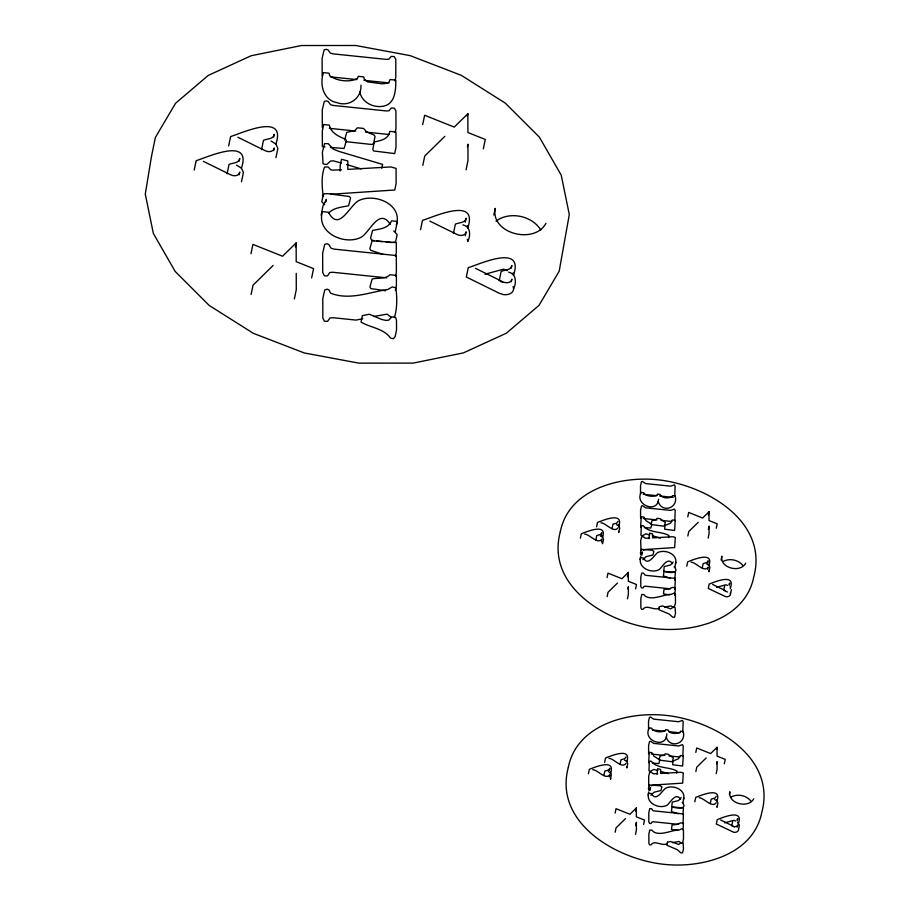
<?xml version="1.0" encoding="UTF-8"?>
<svg xmlns="http://www.w3.org/2000/svg" width="910" height="910" viewBox="0 0 910 910"><rect width="100%" height="100%" fill="white"/><g stroke="black" fill="none" stroke-linecap="round" stroke-linejoin="round"><path stroke-width="1.36" d="M194.217 170.011L196.15 160.661C206.445 157.703 252.354 135.965 241.434 168.179L243.402 172.479L241.469 181.829M228.672 145.896L230.605 136.546C240.9 133.588 286.809 111.839 275.889 144.064L277.857 148.353L275.923 157.703M227.09 173.787L229.024 164.437C232.437 162.742 239.148 163.459 239.751 158.454L239.194 161.127M239.228 174.777L239.785 172.104C239.171 176.335 233.472 176.449 230.469 174.686L203.43 161.366M261.545 149.672L263.479 140.322C266.892 138.627 273.603 139.332 274.206 134.339L273.648 137.012M250.978 253.754L252.923 244.403L282.544 256.233L296.148 242.89L296.205 261.682L313.575 268.621L311.629 277.971M273.683 150.65L274.24 147.977C273.626 152.22 267.927 152.323 264.924 150.571L237.885 137.239M251.092 294.51L253.037 285.171L273.114 265.481M295.329 246.894L296.148 242.89M294.351 298.992L296.285 289.642L296.239 273.353M321.128 215.204L323.073 205.58L326.349 199.426L325.814 201.997M344.651 140.094L346.721 132.371L354.82 130.596L357.402 127.798L363.556 128.435L366.798 132.007L374.249 135.112L375.011 136.591L373.68 143.018L372.361 144.542L345.607 141.641M359.666 91.591C361.714 102.568 373.783 108.404 384.065 106.038C395.361 103.421 395.793 89.51 395.839 80.114L390.003 79.511L389.218 81.809L387.421 83.231L381.961 83.822L367.549 81.877L364.262 79.113L363.727 76.895L358.21 76.326L357.528 78.397C350.123 82.719 336.359 81.058 329.693 75.632L329.067 73.198L323.505 72.618C319.364 84.186 323.221 100.168 336.927 102.625C349.065 107.153 361.634 98.314 360.997 85.153M395.031 80.922L395.827 77.066L395.782 59.343L394.189 56.545L391.209 56.431L388.832 59.195L386.136 59.366L333.094 53.872L330.387 53.133L327.998 49.879L326.201 49.322L324.165 49.845L322.117 58.285L322.163 76.008M381.813 168.27L382.621 164.414L338.929 151.39L333.151 149.058L328.18 143.621L324.529 143.632L322.379 152.186L323.073 163.868L326.656 164.619L330.455 161.104L333.31 160.843L341.341 163.004M395.167 132.496L395.975 128.64L395.918 110.918L394.326 108.119L391.357 108.006L388.979 110.77L386.284 110.94L333.242 105.446L330.535 104.707L328.146 101.454L326.337 100.896L324.301 101.419L322.265 109.871L322.311 127.582M396.316 224.941C403.119 204.136 374.112 192.579 358.324 200.814C349.008 206.49 338.827 232.152 328.51 212.246L322.47 211.62C315.759 232.767 345.356 246.28 361.873 236.839C370.029 231.311 379.504 207.48 390.231 224.315M395.52 256.381L396.316 252.514L396.294 242.629L372.133 240.74L369.847 248.68L370.723 250.33L382.939 254.288M422.695 124.613L424.629 115.263L454.261 127.093L467.865 113.75L467.911 132.541L485.28 139.48L483.346 148.831M395.577 276.128L396.373 272.272L396.328 255.562L334.061 249.112L331.092 248.248L328.738 244.392L326.849 243.743L324.699 244.369L322.663 253.23L322.72 272.488L324.335 275.798L327.475 275.923L329.818 272.511L332.776 272.261L386.739 277.846M395.338 290.438L396.407 285.285L396.385 275.389L389.969 274.729C385.26 279.438 378.014 277.539 372.156 278.995L369.949 286.9L370.916 288.595L385.59 290.745M422.809 165.381L424.742 156.031L444.831 136.341M420.557 229.707L422.502 220.356C432.796 217.399 478.694 195.661 467.786 227.875L467.296 225.589M467.308 116.423L467.865 113.75M467.399 146.885L467.945 144.212L467.99 160.513L466.057 169.863M453.442 233.483L455.375 224.133C458.788 222.438 465.499 223.155 466.102 218.15L465.272 222.165M465.306 235.804L466.136 231.8C465.522 236.031 459.823 236.145 456.82 234.382L429.782 221.062M493.823 215.044L495.211 208.367C490.422 233.79 534.659 244.801 545.977 223.268M499.203 280.781L501.137 271.43C504.549 269.735 511.261 270.452 511.864 265.447L511.306 268.12M511.34 281.77L511.886 279.097C511.284 283.329 505.585 283.442 502.57 281.679L475.543 268.359M513.581 288.823C516.527 282.657 516.505 274.069 508.656 272.135M580.398 538.174L581.308 533.783C586.017 532.009 607.755 522.488 602.591 537.309L603.523 539.334L602.613 543.725L601.692 541.689M596.585 526.845L597.495 522.442C602.215 520.679 623.941 511.147 618.789 525.98L619.71 527.993L618.8 532.395L618.561 531.349M595.845 539.948L596.755 535.558L600.543 534.443L601.794 532.748L601.339 534.943M601.362 541.359L601.817 539.152C597.768 544.942 589.418 534.09 584.732 534.113M612.043 528.619L612.953 524.217L616.741 523.102L617.992 521.407M607.072 577.532L607.982 573.141L621.917 578.703L628.309 572.424L628.332 581.262L636.499 584.516L635.589 588.918M607.129 596.687L608.039 592.296L617.481 583.048M627.399 576.826L628.309 572.424M588.429 773.739L589.339 769.337C594.048 767.574 615.786 758.041 610.621 772.874L610.394 771.794M627.889 588.941L628.344 586.745L628.366 594.401L627.456 598.803M640.048 559.411L640.674 556.385M651.105 524.115L652.072 520.486L655.883 519.655L657.1 518.336L659.989 518.632L665.369 522.465L664.129 526.207L651.219 524.547M658.158 501.319C661.593 513.49 678.701 508.462 675.163 495.927L672.422 495.643L672.046 496.724C668.691 498.521 661.502 498.635 660.068 494.414L657.475 494.141L657.157 495.12C653.471 497.144 647.385 496.405 644.075 493.811L643.779 492.674L641.163 492.401C634.19 504.777 657.384 514.002 658.578 499.294M604.615 762.398L605.525 758.007C610.246 756.233 631.972 746.712 626.808 761.534L627.741 763.558L626.831 767.949L626.592 766.903M603.876 775.502L604.786 771.111L608.574 769.996L609.825 768.302L609.37 770.497M609.381 776.913L609.837 774.717C605.798 780.496 597.449 769.655 592.763 769.667M674.742 496.507L675.129 486.167L674.39 484.848L670.602 486.167L645.668 483.585L642.426 481.447L641.47 481.697L640.515 485.667L640.538 493.993M620.074 764.172L620.984 759.782L624.772 758.656L626.023 756.961M668.532 537.56L668.941 535.546C661.308 531.087 649.069 533.328 643.359 525.775L642.096 525.536L641.266 526.776L640.958 535.285L642.642 535.637L645.77 533.863L649.751 534.943M674.81 520.747L675.197 510.408L674.446 509.088L670.67 510.408L645.736 507.825L642.494 505.687L641.539 505.937L640.583 509.907L640.606 518.234M615.103 813.096L616.013 808.694L629.936 814.257L636.34 807.989L636.363 816.816L644.519 820.081L643.609 824.471M615.16 832.252L616.07 827.85L625.511 818.602M675.391 563.995C678.587 554.213 664.948 548.775 657.532 552.654C653.664 555.839 647.818 566.543 643.518 558.023L640.674 557.728C637.523 567.669 651.435 574.017 659.193 569.58C662.639 566.555 667.815 556.34 672.524 563.699M675.891 562.357L674.89 567.18M674.754 579.977L675.368 572.299L664.016 571.423L663.356 575.928L670.022 578.203M687.778 516.835L688.688 512.444L702.622 518.006L709.015 511.738L709.038 520.565L717.194 523.83L716.284 528.221M674.788 589.259L675.391 578.385L646.123 575.359L644.735 574.949L643.62 573.129L641.732 573.118L640.765 577.293L640.788 586.347L641.561 587.894L643.029 587.951L644.132 586.347L645.52 586.233L670.602 588.827M674.799 595.379L675.413 587.701L672.399 587.394L668.839 588.952L664.027 589.396L663.447 593.911L669.714 594.856M687.835 536.001L688.745 531.599L698.186 522.351M635.658 811.276L636.34 807.989M686.777 566.236L687.687 561.834C692.408 560.071 714.134 550.539 708.97 565.372L709.902 567.385L708.992 571.787L708.754 570.741M635.692 825.597L636.374 822.299L636.397 829.965L635.487 834.356M648.068 794.976L648.705 791.95M708.333 515.026L709.015 511.738M659.124 759.668L660.103 756.039L663.913 755.209L665.119 753.889L668.008 754.197L673.4 758.019L672.16 761.761L659.238 760.1M708.367 529.347L709.049 526.048L709.072 533.704L708.162 538.106M666.188 736.872C669.612 749.044 686.72 744.016 683.183 731.481L680.452 731.196L680.077 732.277C676.721 734.074 669.533 734.188 668.099 729.968L665.506 729.695L665.187 730.673C661.502 732.698 655.416 731.958 652.095 729.376L651.81 728.228L649.194 727.955C642.062 741.024 666.734 749.533 666.814 733.847M702.236 568.011L703.146 563.609L706.933 562.494L708.185 560.799L707.73 562.994M707.741 569.41L708.196 567.214C704.158 572.993 695.797 562.152 691.111 562.164M682.762 732.061L683.16 721.721L682.409 720.402L678.633 721.732L653.698 719.15L650.457 717.012L649.501 717.251L648.534 721.22L648.557 729.547M676.551 773.113L676.972 771.1C669.339 766.641 657.1 768.893 651.389 761.329L650.127 761.101L649.285 762.33L648.989 770.85L650.673 771.202L653.801 769.428L657.782 770.497M721.084 559.968L721.869 556.203C719.617 568.159 740.41 573.323 745.722 563.21M682.83 756.301L683.228 745.961L682.477 744.642L678.701 745.972L653.767 743.39L650.525 741.252L649.569 741.491L648.603 745.461L648.625 753.787M724.656 585.847L723.746 590.237L727.534 592.035M683.41 799.549C686.606 789.778 672.979 784.34 665.563 788.208C661.695 791.393 655.837 802.108 651.537 793.588L648.705 793.292C645.554 803.223 659.466 809.582 667.223 805.134C670.67 802.119 675.834 791.905 680.555 799.253M683.922 797.911L682.909 802.734M729.24 585.232L729.695 583.037L729.115 584.288M683 814.53L683.399 807.864L672.046 806.977L671.387 811.481L678.052 813.756M695.809 752.399L696.719 747.997L710.642 753.56L717.034 747.292L717.069 756.119L725.224 759.384L724.314 763.774M730.48 587.598C735.644 572.777 713.906 582.298 709.197 584.072L708.287 588.463L725.759 596.732A4.584 3.185 11.7 0 0 730.264 592.967M683.023 823.812L683.421 813.938L654.154 810.912L652.754 810.503L651.651 808.694L649.751 808.683L648.796 812.846L648.819 821.901L649.581 823.459L651.059 823.505L652.152 821.912L653.551 821.787L678.633 824.38M730.503 594.014L731.413 589.623M683.035 829.931L683.444 823.266L680.43 822.947L676.869 824.505L672.058 824.949L671.478 829.465L677.734 830.409M695.866 771.555L696.776 767.164L706.217 757.905M694.808 801.79L695.718 797.399C700.427 795.624 722.165 786.104 717 800.925L717.933 802.95L717.023 807.341L716.784 806.294M716.58 749.487L717.034 747.292M716.625 763.808L717.08 761.613L717.103 769.268L716.193 773.659M710.266 803.564L711.176 799.173L714.964 798.059L716.215 796.364M729.376 794.271L729.888 791.757C727.636 803.712 748.441 808.888 753.753 798.764M732.675 821.4L731.765 825.791L734.302 826.997M737.259 820.786L737.714 818.59L737.145 819.842M737.282 827.201L737.737 825.006L736.509 826.53L734.427 826.61M738.51 823.163C743.675 808.33 721.937 817.862 717.228 819.626L716.318 824.016L733.79 832.297A4.584 3.185 11.7 0 0 738.522 829.567L739.432 825.177L737.453 822.321M395.247 231.72L397.397 221.448L391.562 220.846C388.524 228.546 379.481 229.001 372.577 230.423L370.563 238.181L371.542 239.887L374.067 240.763M618.004 527.823C614 533.681 605.628 522.738 600.93 522.772M626.034 763.376C622.03 769.234 613.647 758.292 608.949 758.337M716.227 802.768C712.177 808.546 703.828 797.706 699.142 797.729M642.881 559.707L646.032 556.67L652.936 554.998L653.88 551.392L652.186 550.231L641.516 549.367L640.356 553.087L641.88 555.032L642.505 552.006L640.958 554.895M650.912 795.26L654.062 792.223L660.967 790.551L661.911 786.957L660.205 785.785L649.535 784.932L648.375 788.64L649.899 790.585L650.525 787.559L648.989 790.449M673.15 562.073L670.499 564.996L664.232 566.566L663.743 571.014C667.565 573.095 680.612 573.971 674.185 566.805M681.181 797.626L678.53 800.55L672.251 802.131L671.773 806.578C675.595 808.66 688.642 809.536 682.216 802.37M328.464 213.236C333.606 207.673 341.58 207.127 348.564 205.808L350.555 198.141L349.463 196.514L327.657 193.659L324.244 193.83L323.107 195.297L321.776 201.736L324.677 204.704M496.03 221.119C509.509 211.006 532.032 215.602 540.756 229.934M643.279 550.254L645.417 549.458L674.674 547.57L675.277 537.423L672.831 536.729L652.595 537.878L652.584 533.92L649.615 533.135L649.001 538.629M651.31 785.819L653.448 785.011L682.693 783.123L683.308 772.977L680.862 772.283L660.626 773.443L660.614 769.473L657.646 768.688L657.031 774.183M393.689 317.408L394.667 316.805C397.215 307.409 397.238 297.206 395.725 287.731L392.176 286.934L387.842 289.471C369.187 292.247 349.03 300.687 330.558 293.1L328.874 289.835L326.974 289.187L324.756 289.937L322.788 298.673L322.845 317.977L324.358 321.23L327.611 321.366L329.943 317.954L332.912 317.704L356.003 320.092L362.794 318.705M674.151 607.448L675.459 603.205L675.436 594.548L674.139 593.07L671.398 594.321C663.708 594.23 649.66 602.17 643.688 594.492L641.755 594.537L640.822 598.643L640.856 607.721L641.561 609.245L643.097 609.313C646.077 604.001 654.392 611.008 659.113 608.164M723.234 561.39C729.524 558.023 738.078 559.752 742.651 565.212M731.253 796.944C737.555 793.577 746.109 795.317 750.682 800.777M484.905 274.24L503.366 269.201A7.007 4.869 11.7 0 1 507.245 270.634M716.636 587.28L725.702 584.8A3.299 2.286 11.7 0 1 727.522 585.471M724.667 822.833L733.722 820.354A3.299 2.286 11.7 0 1 735.542 821.025M373.646 316.498L387.091 314.132L390.936 317.078M664.471 607.072L671.045 605.912L673.571 607.505M667.144 843.729C662.412 846.562 654.108 839.555 651.116 844.867L649.592 844.798L648.875 843.274L648.853 834.208L649.774 830.102L651.708 830.045C657.691 837.723 671.739 829.795 679.429 829.874L682.159 828.623L683.467 830.102L683.49 838.77L682.636 842.728L680.885 842.853L679.076 841.466L672.501 842.637M330.614 194.262L394.792 189.997L396.123 183.558L396.077 168.407L390.89 166.928L347.825 169.385L347.802 160.956L341.5 159.284L340.158 165.722L340.181 170.978M341.523 169.783L332.252 170.136L330.66 169.669L328.169 167.008L324.54 167.008C321.071 176.176 322.038 186.777 323.186 196.219M649.638 538.072L645.281 538.231L643.359 536.764L641.652 536.764L640.663 540.597L641.015 550.493M657.657 773.625L653.3 773.796L651.378 772.317L649.683 772.317L648.693 776.162L648.716 784.977L649.444 786.354M392.631 242.538L395.577 241.923L397.17 234.632L393.768 230.935M330.512 76.872L356.936 79.614M363.898 80.33L388.934 82.924M329.261 128.31L355.696 131.04M365.433 132.052L389.07 134.498M325.041 146.897L322.367 146.624L322.322 130.972L323.653 124.534L329.375 125.125C330.933 133.122 338.964 136.58 345.709 139.344L346.312 140.641L344.116 148.455L330.375 147.454M376.751 241.048L382.132 241.605M386.17 242.026L391.55 242.583M643.256 494.278L656.849 495.688M659.568 495.961L673.172 497.372M643.324 518.518L656.918 519.928M661.001 520.349L671.876 521.476M644.394 527.572L650.855 528.05L651.89 524.376L645.998 520.702L643.927 517.085L641.231 516.8L640.629 527.186M652.641 729.979L664.88 731.242M668.964 731.663L679.838 732.789M651.344 754.071L664.948 755.482M669.021 755.903L679.907 757.029M652.424 763.126L658.874 763.604L659.909 759.93L654.028 756.267L651.947 752.638L649.262 752.354L648.659 762.739M346.608 164.573L361.099 168.885M652.436 535.74L660.489 538.14M660.467 771.293L668.509 773.693M462.894 224.838C470.743 226.772 470.766 235.36 467.82 241.525L467.319 239.296M270.998 141.016L275.901 144.03M500.352 281.326L502.661 282.418M236.543 165.142L241.446 168.145M706.672 563.938L708.981 565.36L708.742 564.302M616.491 524.547L618.789 525.969L618.55 524.911M600.293 535.888L602.602 537.298L601.703 535.216M714.703 799.503L717.012 800.914L716.773 799.856M624.51 760.112L626.819 761.522L626.581 760.464M608.324 771.441L611.304 773.841L610.633 779.29L610.394 778.243M712.621 584.402L725.327 590.658M720.652 819.956L733.358 826.212M513.058 272.886A10.67 7.416 11.7 0 1 513.547 275.173C524.456 242.959 478.558 264.696 468.252 267.654L466.318 277.004L499.158 293.191L503.503 294.613A9.737 6.768 11.7 0 0 513.069 286.593M730.252 586.529A5.016 3.481 11.7 0 1 730.264 588.634M151.538 156.076L145.281 194.092L153.346 233.438L175.175 271.442L209.277 305.51L253.344 333.322L304.361 352.978L358.847 363.135L413.095 363.113L463.417 352.898L506.37 333.197L539.027 305.351L559.172 271.26L569.296 214.544L561.242 175.186L539.414 137.182L505.3 103.126L461.245 75.314L410.228 55.658L355.742 45.5L301.483 45.523L251.171 55.737L208.219 75.439L175.55 103.285L155.417 137.376L151.538 156.076M560.344 531.622C545.056 588.042 610.257 624.692 657.771 628.946C695.115 632.495 745.461 618.914 753.753 576.974C769.03 520.554 703.839 483.904 656.315 479.65C618.971 476.101 568.625 489.682 560.344 531.622M568.363 767.176C553.087 823.607 618.277 860.257 665.802 864.5C703.146 868.049 753.48 854.479 761.772 812.528C777.06 756.108 711.859 719.457 664.345 715.214C627.001 711.665 576.656 725.236 568.363 767.176M374.135 142.995L372.804 149.433L373.544 150.946L394.69 153.585L396.021 147.147L395.975 131.984L389.776 131.347C388.843 138.843 380.835 140.766 374.601 141.846L374.135 142.995M362.385 315.645L361.042 322.083C370.529 327.759 383.974 328.453 390.595 338.179L393.541 338.668L395.202 336.382L396.533 329.943L396.51 320.65L395.702 317.59L391.812 316.908L388.763 320.104L386.124 320.434L381.779 319.501L369.312 314.257L362.385 315.645M664.96 525.479L664.687 529.211L674.617 530.45L675.231 520.304L672.308 519.997L670.499 523.182L664.96 525.479M659.432 606.629L658.806 609.643L669.203 614.079L672.695 617.207L674.515 617.264L675.493 613.34L675.095 607.539L673.264 607.22L670.59 608.87L662.696 605.969L659.432 606.629M672.99 761.033L672.706 764.775L682.648 766.015L683.251 755.857L680.339 755.562L678.53 758.735L672.99 761.033M667.462 842.182L666.837 845.208L677.233 849.644L680.726 852.772L682.545 852.818L683.512 848.893L683.126 843.092L681.294 842.774L678.621 844.434L670.727 841.522L667.462 842.182"/></g></svg>
